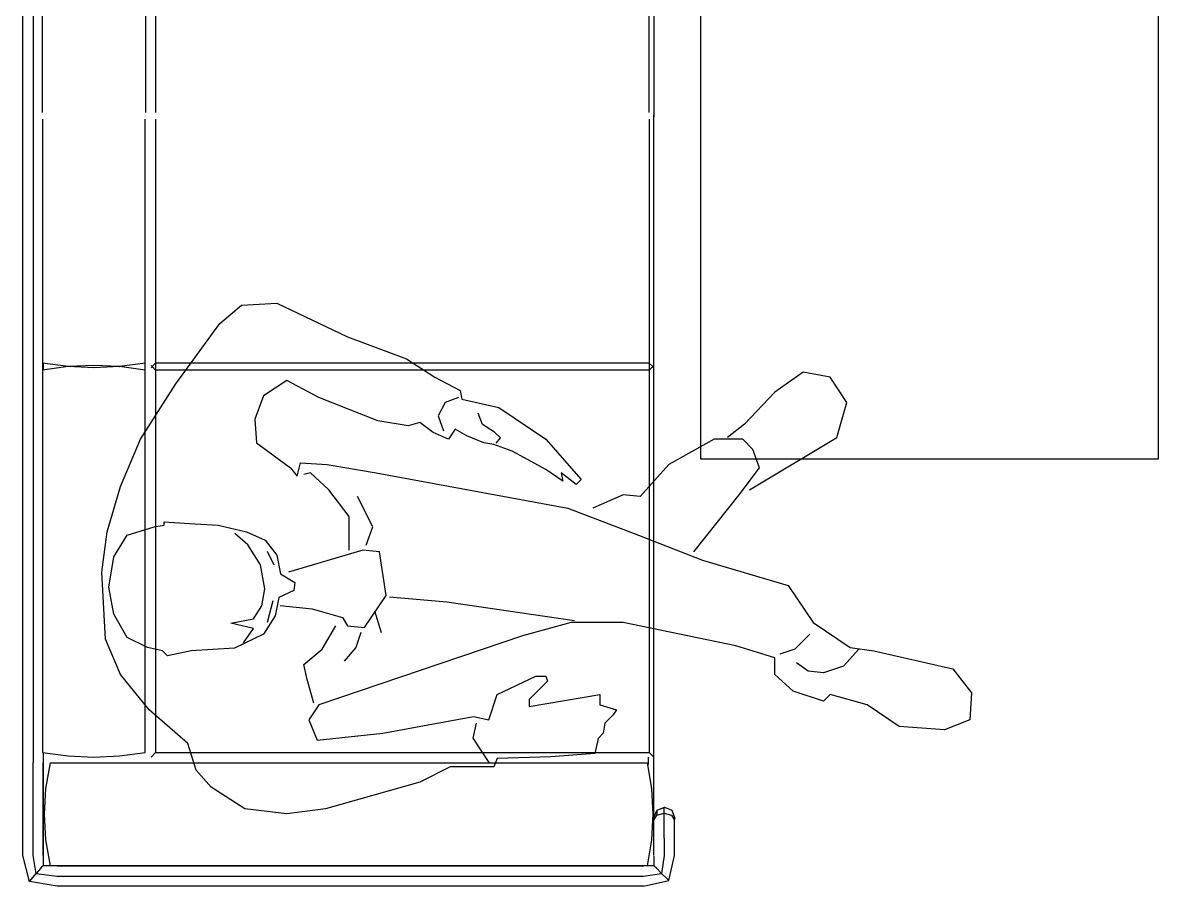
# Model space of a CAD drawing. Header units: millimetres. Extents: x 1531071 to 1560283, y -701792 to -691067.
# Drawn here: x 1547824.2 to 1547973.2, y -696972 to -696858.6 of the extents above; entities that cross this region are included whole.
import ezdxf

# ---------------------------------------------------------------- set-up
doc = ezdxf.new("R2010")
doc.units = ezdxf.units.MM
doc.header["$LTSCALE"] = 20
doc.header["$MEASUREMENT"] = 0
doc.layers.add('mebel', color=21, linetype='Continuous')
doc.layers.add('PLEPO', color=8, linetype='Continuous')
doc.layers.add('wall ext', color=30, linetype='Continuous', lineweight=30)

# ---------------------------------------------------------------- blocks, each defined once
blk = doc.blocks.new('werr')
at = {"layer": 'mebel'}
for p, q in [((1475466.6, -815176.2), (1475466.6, -813505.5)), ((1475480.1, -813505.5), (1475480.1, -815176.2)), ((1475492.3, -814322.6), (1475492.3, -813519)), ((1475627.5, -813519), (1475627.5, -814322.6)), ((1475640.9, -813519), (1475640.9, -814322.6)), ((1476288.7, -814322.6), (1476288.7, -813519)), ((1476294.7, -813513), (1476294.7, -814328.5)), ((1476294.7, -815168.7), (1476294.7, -814325.6)), ((1475492.3, -814331.6), (1475492.3, -815162.7)), ((1475627.4, -815162.7), (1475627.4, -814331.6)), ((1475640.9, -814331.6), (1475640.9, -815162.7)), ((1476288.7, -814331.6), (1476288.7, -815162.7)), ((1475526.1, -814656.2), (1475492.3, -814651.7)), ((1475526.1, -814656.3), (1475492.3, -814660.7)), ((1475493.7, -814660.6), (1475493.7, -814651.9)), ((1475559.9, -814654.8), (1475526.1, -814656.3)), ((1475559.9, -814657.7), (1475526.1, -814656.2)), ((1475593.7, -814656.3), (1475559.9, -814654.8)), ((1475593.7, -814656.2), (1475559.9, -814657.7)), ((1475593, -814656.2), (1475593.7, -814656.2)), ((1475593.7, -814656.3), (1475593, -814656.2)), ((1475627.5, -814651.7), (1475593.7, -814656.2)), ((1475627.4, -814660.7), (1475593.7, -814656.3)), ((1475634.9, -814654.8), (1475636.4, -814656.3)), ((1475636.4, -814656.2), (1475634.9, -814657.7)), ((1475640.9, -814651.7), (1475636.4, -814656.2)), ((1475636.4, -814656.3), (1475640.9, -814660.7)), ((1476288.7, -814651.7), (1475640.9, -814651.7)), ((1476293.2, -814656.2), (1476288.7, -814651.7)), ((1476293.2, -814656.3), (1476288.7, -814660.7)), ((1476294.7, -814654.8), (1476293.2, -814656.3)), ((1476294.7, -814657.7), (1476293.2, -814656.2)), ((1476288.7, -814660.7), (1475640.9, -814660.7)), ((1475492.3, -815162.7), (1475526.1, -815167.2)), ((1475493.7, -815176.2), (1475493.7, -815162.9)), ((1475593.7, -815167.2), (1475627.4, -815162.7)), ((1475634.9, -815168.7), (1475640.9, -815162.7)), ((1475640.9, -815162.7), (1476288.7, -815162.7)), ((1476288.7, -815162.7), (1476294.7, -815168.7)), ((1475466.6, -815297.9), (1475466.6, -815176.3)), ((1475480.1, -815297.9), (1475480.1, -815176.3)), ((1475493.6, -815297.8), (1475493.6, -815176.3)), ((1475493.7, -815311.4), (1475493.7, -815176.2)), ((1475497.1, -815210), (1475502.8, -815176.2)), ((1475502.8, -815176.2), (1476285.7, -815176.2)), ((1475526.1, -815167.2), (1475559.9, -815168.7)), ((1475559.9, -815168.7), (1475593.7, -815167.2)), ((1476285.7, -815176.2), (1476291.5, -815210)), ((1476287.4, -815168.7), (1476287.4, -815178.5)), ((1476294.6, -815248.2), (1476294.6, -815168.7)), ((1476287.4, -815178.5), (1476286.1, -815178.5)), ((1475495.2, -815243.8), (1475497.1, -815210)), ((1476291.5, -815210), (1476293.4, -815243.8)), ((1476308.1, -815234.8), (1476298.6, -815238.7)), ((1476303.9, -815236.5), (1476308.1, -815234.8)), ((1476308.1, -815234.8), (1476308.2, -815234.8)), ((1476309, -815234.8), (1476308.1, -815234.8)), ((1476308.1, -815242.2), (1476308.1, -815234.8)), ((1476318.5, -815238.8), (1476309, -815234.8)), ((1475497.1, -815277.6), (1475495.2, -815243.8)), ((1476293.4, -815243.8), (1476291.5, -815277.6)), ((1476294.6, -815248.3), (1476298.6, -815238.7)), ((1476294.6, -815251.7), (1476298.5, -815245)), ((1476294.6, -815297.9), (1476294.6, -815248.3)), ((1476298.6, -815238.7), (1476298.5, -815245)), ((1476298.5, -815245), (1476308.1, -815242.2)), ((1476308.1, -815242.2), (1476317.6, -815245)), ((1476308.1, -815275.3), (1476308.1, -815242.2)), ((1476317.6, -815245), (1476321.6, -815251.7)), ((1476318.5, -815238.8), (1476317.7, -815238.8)), ((1476322.4, -815248.4), (1476318.5, -815238.8)), ((1476322.4, -815248.4), (1476321.6, -815250.4)), ((1476321.6, -815248.4), (1476322.4, -815248.4)), ((1476321.6, -815251.7), (1476321.6, -815248.4)), ((1476321.6, -815297.8), (1476321.6, -815251.7)), ((1475502.8, -815311.4), (1475497.1, -815277.6)), ((1476291.5, -815277.6), (1476285.7, -815311.4)), ((1476308.1, -815275.3), (1476308.1, -815297.9)), ((1475475.3, -815332), (1475466.6, -815297.9)), ((1475484.2, -815321.7), (1475480.1, -815297.9)), ((1475490.4, -815314.5), (1475493, -815311.5)), ((1476294.6, -815311.4), (1475493.7, -815311.4)), ((1476285.7, -815311.4), (1475502.8, -815311.4)), ((1475511.6, -815311.4), (1476281, -815311.4)), ((1476294.6, -815298.9), (1476294.6, -815311.4)), ((1476298, -815314.7), (1476295.2, -815311.9)), ((1476308.1, -815297.9), (1476304.7, -815321.5)), ((1476314.3, -815331), (1476321.6, -815297.8)), ((1475477.9, -815329), (1475484.2, -815321.7)), ((1475490.4, -815314.5), (1475484.2, -815321.7)), ((1475484.2, -815321.7), (1475511.6, -815324.9)), ((1475511.6, -815324.9), (1476281, -815324.9)), ((1476281, -815324.9), (1476304.7, -815321.5)), ((1476304.7, -815321.5), (1476298, -815314.7)), ((1476304.7, -815321.5), (1476311.5, -815328.2)), ((1475475.3, -815332), (1475477.9, -815329)), ((1475511.7, -815338.4), (1475475.3, -815332)), ((1476281.1, -815338.4), (1475511.7, -815338.4)), ((1476281.1, -815338.4), (1476314.3, -815331)), ((1476314.3, -815331), (1476311.5, -815328.2))]:
    blk.add_line(p, q, dxfattribs=at)

msp = doc.modelspace()

# ---------------------------------------------------------------- linework, layer by layer
at = {"ltscale": 0.5}
msp.add_lwpolyline([(1547973.18, -696835.91), (1547973.18, -696915.91), (1547913.18, -696915.91), (1547913.18, -696835.91)], close=True, dxfattribs=at)
at = {"layer": 'PLEPO', "color": 1}
for p, q in [((1547884.51, -696911.33, -45.43), (1547883.95, -696909.87, -45.43)), ((1547886.08, -696912.33, -45.43), (1547884.51, -696911.33, -45.43)), ((1547886.86, -696913.11, -45.43), (1547886.08, -696912.33, -45.43)), ((1547886.3, -696913.79, -45.43), (1547886.86, -696913.11, -45.43)), ((1547857.19, -696929.82, -45.43), (1547856.3, -696928.03, -45.43)), ((1547856.3, -696937.27, -45.43), (1547857.04, -696934.44, -45.43)), ((1547879.82, -696934.68, -45.43), (1547872.32, -696934.02, -45.43)), ((1547889.09, -696936, -45.43), (1547879.82, -696934.68, -45.43)), ((1547896.59, -696937.1, -45.43), (1547889.09, -696936, -45.43))]:
    msp.add_line(p, q, dxfattribs=at)
at = {"layer": 'PLEPO', "color": 1, "elevation": -45.43}
for points in [[(1547835.25, -696925.42), (1547837.01, -696919.47), (1547839.66, -696913.29), (1547844.29, -696906.02), (1547850.03, -696898.08), (1547852.9, -696895.66), (1547857.53, -696895.43), (1547866.8, -696899.84), (1547874.52, -696902.71), (1547878.27, -696905.14), (1547881.58, -696906.9), (1547881.8, -696908), (1547886.66, -696909.1), (1547892.84, -696913.29), (1547897.47, -696918.58), (1547896.81, -696919.24), (1547894.82, -696917.7), (1547895.04, -696918.8), (1547892.84, -696917.26), (1547888.42, -696914.84), (1547886, -696913.95), (1547884.67, -696913.73), (1547882.47, -696912.85), (1547880.92, -696911.97), (1547880.04, -696913.29), (1547878.05, -696912.41), (1547876.29, -696911.09), (1547874.74, -696911.53), (1547870.77, -696910.87), (1547863.05, -696907.78), (1547858.86, -696905.58), (1547855.77, -696907.56), (1547854.66, -696910.65), (1547854.88, -696913.73), (1547859.3, -696917.04), (1547860.18, -696918.14), (1547860.62, -696916.38), (1547864.15, -696916.6), (1547870.55, -696917.7), (1547895.7, -696922.33), (1547904.97, -696925.86), (1547913.36, -696929.17), (1547924.61, -696932.47), (1547927.92, -696937.32), (1547932.77, -696940.63), (1547935.86, -696941.07), (1547946.22, -696943.4), (1547948.66, -696946.58), (1547948.44, -696950.11), (1547945.13, -696951.43), (1547939.17, -696950.99), (1547934.98, -696948.13), (1547930.13, -696946.8), (1547929.24, -696947.68), (1547925.27, -696946.36), (1547922.85, -696944.16), (1547922.85, -696941.95), (1547917.77, -696940.41), (1547902.99, -696937.32), (1547896.15, -696937.32), (1547889.75, -696939.09), (1547863.05, -696948.13), (1547861.72, -696950.11), (1547862.83, -696952.76), (1547871.43, -696951.87), (1547883.35, -696949.67), (1547885.33, -696950.11), (1547886.44, -696946.8), (1547891.51, -696944.38), (1547892.84, -696944.38), (1547893.06, -696945.04), (1547890.63, -696947.46), (1547890.63, -696948.35), (1547899.9, -696946.8), (1547899.9, -696948.13), (1547902.1, -696948.79), (1547901.66, -696949.45), (1547900.56, -696950.55), (1547900.34, -696951.87), (1547899.68, -696952.54), (1547899.24, -696954.52), (1547893.5, -696954.96), (1547886.44, -696955.18), (1547886, -696956.28), (1547880.26, -696956.28), (1547876.29, -696958.27), (1547863.93, -696961.79), (1547858.86, -696962.46), (1547853.34, -696961.79), (1547848.93, -696958.93), (1547846.94, -696956.72), (1547845.84, -696953.2), (1547840.76, -696948.79), (1547837.01, -696944.16), (1547835.03, -696939.53), (1547834.58, -696930.71)], [(1547859.74, -696933.13), (1547857.78, -696934.03), (1547857.31, -696936.44), (1547855.77, -696938.87), (1547851.98, -696940.7), (1547846.28, -696941.07), (1547843.19, -696941.73), (1547842.53, -696941.07), (1547840.54, -696940.63), (1547837.89, -696939.31), (1547836.13, -696936.22), (1547835.47, -696932.69), (1547836.13, -696928.72), (1547837.89, -696925.86), (1547841.42, -696924.76), (1547842.75, -696924.54), (1547842.75, -696924.1), (1547846.06, -696924.32), (1547849.81, -696924.54), (1547853.56, -696925.42), (1547855.99, -696926.52), (1547857.53, -696928.5), (1547858.01, -696930.93), (1547859.88, -696932.07)]]:
    msp.add_lwpolyline(points, close=True, dxfattribs=at)
for points in [[(1547919.54, -696919.91), (1547931.01, -696913.07), (1547932.33, -696908.44), (1547930.13, -696905.14), (1547926.6, -696904.47), (1547922.85, -696907.12), (1547918.87, -696911.31), (1547916.67, -696913.07)], [(1547881.36, -696907.78), (1547879.6, -696908.44), (1547878.71, -696910.21), (1547879.38, -696912.19)], [(1547912.25, -696928.06), (1547918.21, -696920.57), (1547920.86, -696917.04), (1547919.98, -696914.62), (1547918.65, -696913.29), (1547914.9, -696913.29), (1547908.94, -696916.6), (1547905.19, -696920.79), (1547902.99, -696920.57), (1547899.01, -696922.33)], [(1547867.02, -696927.84), (1547867.02, -696923.43), (1547864.37, -696919.91), (1547861.94, -696917.7), (1547861.06, -696917.92)], [(1547869.23, -696927.18), (1547870.11, -696924.76), (1547868.12, -696920.79)], [(1547853.15, -696940.01), (1547854.45, -696938.14), (1547851.47, -696937.4), (1547854.45, -696936.84), (1547855.57, -696935.16), (1547855.94, -696932.93), (1547855.39, -696929.77), (1547853.71, -696927.16), (1547852.03, -696925.67)], [(1547857.97, -696935.12), (1547862.17, -696935.56), (1547866.14, -696936.66), (1547866.8, -696937.76), (1547869.01, -696937.98), (1547871.87, -696933.8), (1547870.99, -696928.06), (1547868.79, -696927.84), (1547859.08, -696930.71)], [(1547870.33, -696935.78), (1547871.21, -696938.65)], [(1547862.39, -696947.91), (1547861.5, -696944.82), (1547861.06, -696942.83), (1547863.49, -696940.85), (1547865.25, -696937.76)], [(1547868.56, -696938.65), (1547867.9, -696940.63), (1547866.36, -696942.39)], [(1547927.48, -696938.87), (1547925.49, -696940.85), (1547923.51, -696941.51)], [(1547933.88, -696940.85), (1547931.89, -696943.06), (1547929.24, -696943.94), (1547927.26, -696943.72), (1547925.71, -696942.61)], [(1547883.67, -696950.55), (1547883.23, -696952.53), (1547885.34, -696955.73)]]:
    msp.add_lwpolyline(points, dxfattribs=at)

# ---------------------------------------------------------------- block references
at = {"layer": 'wall ext', "color": 0, "lineweight": -3, "xscale": 0.1, "yscale": 0.1, "zscale": 0.1}
msp.add_blockref('werr', (1400277.53, -615438.12), dxfattribs=at)

doc.saveas('drawing.dxf')
